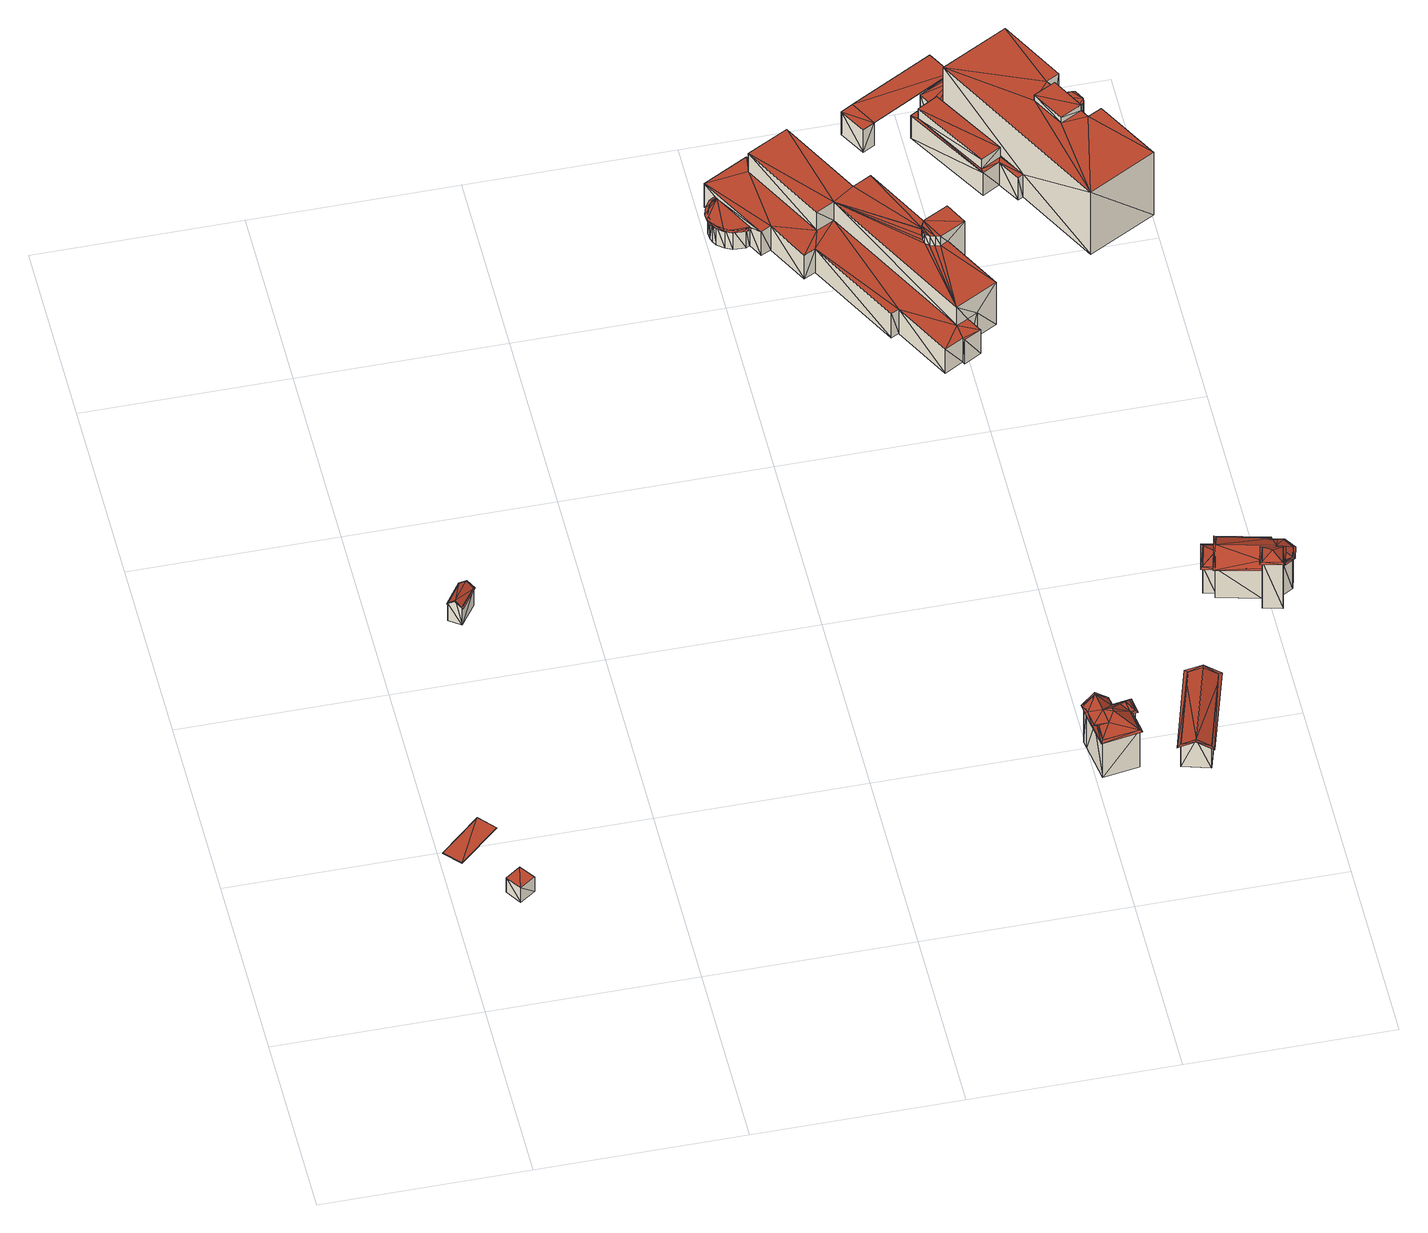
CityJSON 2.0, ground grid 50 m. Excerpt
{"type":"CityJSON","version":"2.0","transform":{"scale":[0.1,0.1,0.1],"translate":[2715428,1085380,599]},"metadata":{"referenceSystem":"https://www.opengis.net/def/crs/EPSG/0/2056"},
"CityObjects":{
"building1":{"type":"Building","attributes":{"DATUM_AENDERUNG":20160406,"DATUM_ERSTELLUNG":20160406,"ERSTELLUNG_JAHR":2016,"ERSTELLUNG_MONAT":4,"GRUND_AENDERUNG":"Verbessert","HERKUNFT_JAHR":2015,"HERKUNFT_MONAT":6,"OBJEKTART":"Offenes Gebaeude","REVISION_JAHR":2016,"REVISION_MONAT":4},"geometry":[{"type":"MultiSurface","lod":"3","boundaries":[[[0,1,2]],[[0,2,3]],[[4,2,1]],[[4,1,5]],[[6,3,2]],[[6,2,4]],[[7,0,3]],[[7,3,6]],[[7,1,0]],[[7,5,1]],[[7,4,5]],[[7,6,4]]],"semantics":{"surfaces":[{"type":"RoofSurface"},{"type":"WallSurface"},{"type":"GroundSurface"}],"values":[0,0,1,1,1,1,1,1,1,1,2,2]}}]},
"building2":{"type":"Building","attributes":{"DATUM_AENDERUNG":20140505,"DATUM_ERSTELLUNG":20110615,"ERSTELLUNG_JAHR":2009,"ERSTELLUNG_MONAT":6,"GRUND_AENDERUNG":"Verbessert","HERKUNFT":"swisstopo","HERKUNFT_JAHR":2012,"HERKUNFT_MONAT":6,"OBJEKTART":"Gebaeude Einzelhaus","ORIGINAL_HERKUNFT":"swisstopo","REVISION_JAHR":2015,"REVISION_MONAT":6},"geometry":[{"type":"MultiSurface","lod":"3","boundaries":[[[8,9,10]],[[8,10,11]],[[11,12,13]],[[11,13,8]],[[8,13,14]],[[8,14,9]],[[9,14,15]],[[9,15,10]],[[10,15,12]],[[10,12,11]],[[12,15,13]],[[15,14,13]]],"semantics":{"surfaces":[{"type":"RoofSurface"},{"type":"WallSurface"},{"type":"GroundSurface"}],"values":[0,0,1,1,1,1,1,1,1,1,2,2]}}]},
"building3":{"type":"Building","attributes":{"DATUM_AENDERUNG":20160406,"DATUM_ERSTELLUNG":20160406,"ERSTELLUNG_JAHR":2016,"ERSTELLUNG_MONAT":4,"GRUND_AENDERUNG":"Verbessert","HERKUNFT_JAHR":2015,"HERKUNFT_MONAT":6,"OBJEKTART":"Gebaeude Einzelhaus","REVISION_JAHR":2016,"REVISION_MONAT":4},"geometry":[{"type":"MultiSurface","lod":"3","boundaries":[[[16,17,18]],[[16,18,19]],[[16,19,20]],[[17,21,18]],[[22,23,18]],[[22,18,21]],[[23,20,19]],[[23,19,18]],[[24,16,20]],[[25,20,23]],[[19,20,25]],[[24,20,19]],[[26,17,16]],[[26,16,24]],[[26,21,17]],[[27,22,21]],[[18,21,26]],[[27,21,18]],[[25,23,22]],[[27,25,22]],[[28,19,25]],[[28,24,19]],[[29,24,28]],[[30,26,24]],[[30,24,29]],[[31,18,26]],[[31,26,30]],[[31,27,18]],[[31,25,27]],[[31,28,25]],[[30,29,28]],[[31,30,28]]],"semantics":{"surfaces":[{"type":"RoofSurface"},{"type":"WallSurface"},{"type":"GroundSurface"}],"values":[0,0,0,0,0,0,0,0,0,0,0,0,0,0,0,0,0,0,0,0,1,1,1,1,1,1,1,1,1,1,2,2]}}]},
"building4":{"type":"Building","attributes":{"DATUM_AENDERUNG":20190923,"DATUM_ERSTELLUNG":20160406,"ERSTELLUNG_JAHR":2016,"ERSTELLUNG_MONAT":4,"GRUND_AENDERUNG":"Verbessert","HERKUNFT":"swisstopo","HERKUNFT_JAHR":2018,"HERKUNFT_MONAT":6,"OBJEKTART":"Gebaeude Einzelhaus","ORIGINAL_HERKUNFT":"swisstopo","REVISION_JAHR":2018,"REVISION_MONAT":6},"children":["building4-1","building4-2","building4-3","building4-4"]},
"building4-1":{"type":"BuildingPart","attributes":{"DATUM_AENDERUNG":20190923,"DATUM_ERSTELLUNG":20160406,"ERSTELLUNG_JAHR":2016,"ERSTELLUNG_MONAT":4,"GRUND_AENDERUNG":"Verbessert","HERKUNFT":"swisstopo","HERKUNFT_JAHR":2018,"HERKUNFT_MONAT":6,"OBJEKTART":"Gebaeude Einzelhaus","ORIGINAL_HERKUNFT":"swisstopo","REVISION_JAHR":2018,"REVISION_MONAT":6},"parents":["building4"],"geometry":[{"type":"MultiSurface","lod":"3","boundaries":[[[32,33,34]],[[33,35,36]],[[33,36,37]],[[33,37,34]],[[38,39,40]],[[41,42,33]],[[41,33,32]],[[42,43,44]],[[42,44,35]],[[42,35,33]],[[38,45,39]],[[45,46,47]],[[45,47,48]],[[45,48,43]],[[45,43,39]],[[48,49,43]],[[49,44,43]],[[50,51,52]],[[36,35,49]],[[36,49,53]],[[35,44,49]],[[49,51,53]],[[51,50,54]],[[51,54,53]],[[54,34,55]],[[54,55,53]],[[34,37,55]],[[32,33,56]],[[32,56,41]],[[56,57,42]],[[56,42,41]],[[45,39,58]],[[45,58,48]],[[51,52,53]],[[52,59,53]],[[59,60,53]],[[60,55,53]],[[37,55,33]],[[55,60,56]],[[55,56,33]],[[60,61,56]],[[61,62,57]],[[61,57,56]],[[62,63,41]],[[62,41,57]],[[41,42,57]],[[40,64,65]],[[40,65,66]],[[40,66,39]],[[66,58,39]],[[47,67,46]],[[65,67,47]],[[65,47,66]],[[47,48,66]],[[48,58,66]],[[63,62,64]],[[62,61,60]],[[62,60,65]],[[62,65,64]],[[60,59,65]],[[59,67,65]]],"semantics":{"surfaces":[{"type":"RoofSurface"},{"type":"WallSurface"},{"type":"GroundSurface"}],"values":[0,0,0,0,0,0,0,0,0,0,0,0,0,0,0,0,0,0,0,0,0,0,0,0,0,0,0,0,0,0,0,0,0,1,1,1,1,1,1,1,1,1,1,1,1,1,1,1,1,1,1,1,1,1,1,2,2,2,2,2,2]}}]},
"building4-2":{"type":"BuildingPart","attributes":{"DATUM_AENDERUNG":20190923,"DATUM_ERSTELLUNG":20160406,"ERSTELLUNG_JAHR":2016,"ERSTELLUNG_MONAT":4,"GRUND_AENDERUNG":"Verbessert","HERKUNFT":"swisstopo","HERKUNFT_JAHR":2018,"HERKUNFT_MONAT":6,"OBJEKTART":"Gebaeude Einzelhaus","ORIGINAL_HERKUNFT":"swisstopo","REVISION_JAHR":2018,"REVISION_MONAT":6},"parents":["building4"],"geometry":[{"type":"MultiSurface","lod":"3","boundaries":[[[68,69,70]],[[68,70,42]],[[68,42,57]],[[70,71,42]],[[71,43,42]],[[72,73,70]],[[72,70,69]],[[73,71,70]],[[72,38,73]],[[38,39,73]],[[39,43,71]],[[39,71,73]],[[70,74,72]],[[74,73,72]],[[41,63,75]],[[41,75,70]],[[41,70,42]],[[70,75,76]],[[70,76,74]],[[76,64,40]],[[76,40,74]],[[40,39,73]],[[40,73,74]],[[64,76,63]],[[76,75,63]]],"semantics":{"surfaces":[{"type":"RoofSurface"},{"type":"WallSurface"},{"type":"GroundSurface"}],"values":[0,0,0,0,0,0,0,0,0,0,0,0,0,0,1,1,1,1,1,1,1,1,1,2,2]}}]},
"building4-3":{"type":"BuildingPart","attributes":{"DATUM_AENDERUNG":20190923,"DATUM_ERSTELLUNG":20160406,"ERSTELLUNG_JAHR":2016,"ERSTELLUNG_MONAT":4,"GRUND_AENDERUNG":"Verbessert","HERKUNFT":"swisstopo","HERKUNFT_JAHR":2018,"HERKUNFT_MONAT":6,"OBJEKTART":"Gebaeude Einzelhaus","ORIGINAL_HERKUNFT":"swisstopo","REVISION_JAHR":2018,"REVISION_MONAT":6},"parents":["building4"],"geometry":[{"type":"MultiSurface","lod":"3","boundaries":[[[53,77,54]],[[53,54,78]],[[53,78,79]],[[53,79,36]],[[78,34,37]],[[78,37,79]],[[37,36,79]],[[78,54,34]],[[55,37,79]],[[55,79,53]]],"semantics":{"surfaces":[{"type":"RoofSurface"},{"type":"WallSurface"}],"values":[0,0,0,0,0,0,0,0,1,1]}}]},
"building4-4":{"type":"BuildingPart","attributes":{"DATUM_AENDERUNG":20190923,"DATUM_ERSTELLUNG":20160406,"ERSTELLUNG_JAHR":2016,"ERSTELLUNG_MONAT":4,"GRUND_AENDERUNG":"Verbessert","HERKUNFT":"swisstopo","HERKUNFT_JAHR":2018,"HERKUNFT_MONAT":6,"OBJEKTART":"Gebaeude Einzelhaus","ORIGINAL_HERKUNFT":"swisstopo","REVISION_JAHR":2018,"REVISION_MONAT":6},"parents":["building4"],"geometry":[{"type":"MultiSurface","lod":"3","boundaries":[[[80,81,82]],[[80,82,48]],[[80,48,45]],[[82,49,48]],[[48,66,83]],[[48,83,45]],[[81,84,82]],[[84,50,51]],[[84,51,82]],[[51,49,82]],[[85,86,45]],[[85,45,83]],[[85,83,48]],[[86,82,81]],[[86,81,80]],[[86,80,45]],[[87,51,50]],[[87,50,84]],[[87,84,81]],[[87,81,82]],[[47,85,48]],[[47,46,85]],[[46,67,88]],[[46,88,86]],[[46,86,85]],[[86,88,89]],[[86,89,87]],[[86,87,82]],[[59,52,89]],[[52,51,87]],[[52,87,89]],[[67,59,88]],[[59,89,88]]],"semantics":{"surfaces":[{"type":"RoofSurface"},{"type":"WallSurface"},{"type":"GroundSurface"}],"values":[0,0,0,0,0,0,0,0,0,0,0,0,0,0,0,0,0,0,0,0,1,1,1,1,1,1,1,1,1,1,1,2,2]}}]},
"building5":{"type":"Building","attributes":{"DATUM_AENDERUNG":20160623,"DATUM_ERSTELLUNG":20160623,"ERSTELLUNG_JAHR":2015,"ERSTELLUNG_MONAT":6,"GRUND_AENDERUNG":"Verbessert","HERKUNFT":"swisstopo","HERKUNFT_JAHR":2015,"HERKUNFT_MONAT":6,"OBJEKTART":"Gebaeude Einzelhaus","ORIGINAL_HERKUNFT":"swisstopo","REVISION_JAHR":2015,"REVISION_MONAT":6},"geometry":[{"type":"MultiSurface","lod":"3","boundaries":[[[90,91,92]],[[93,92,94]],[[90,92,93]],[[95,96,91]],[[97,91,90]],[[95,91,97]],[[98,99,96]],[[95,98,96]],[[98,100,99]],[[93,94,100]],[[101,100,98]],[[93,100,101]],[[94,92,97]],[[94,97,101]],[[94,101,100]],[[92,91,97]],[[96,99,97]],[[96,97,91]],[[99,100,101]],[[99,101,97]],[[102,101,98]],[[103,93,101]],[[103,101,102]],[[104,90,93]],[[104,93,103]],[[104,97,90]],[[105,95,97]],[[105,97,104]],[[105,98,95]],[[105,102,98]],[[105,103,102]],[[105,104,103]]],"semantics":{"surfaces":[{"type":"RoofSurface"},{"type":"WallSurface"},{"type":"GroundSurface"}],"values":[0,0,0,0,0,0,0,0,0,0,0,0,0,0,0,0,0,0,0,0,1,1,1,1,1,1,1,1,1,1,2,2]}}]},
"building6":{"type":"Building","attributes":{"DATUM_AENDERUNG":20160406,"DATUM_ERSTELLUNG":20160406,"ERSTELLUNG_JAHR":2016,"ERSTELLUNG_MONAT":4,"GRUND_AENDERUNG":"Verbessert","HERKUNFT_JAHR":2015,"HERKUNFT_MONAT":6,"OBJEKTART":"Gebaeude Einzelhaus","REVISION_JAHR":2016,"REVISION_MONAT":4},"children":["building6-1","building6-2","building6-3","building6-4"]},
"building6-1":{"type":"BuildingPart","attributes":{"DATUM_AENDERUNG":20160406,"DATUM_ERSTELLUNG":20160406,"ERSTELLUNG_JAHR":2016,"ERSTELLUNG_MONAT":4,"GRUND_AENDERUNG":"Verbessert","HERKUNFT_JAHR":2015,"HERKUNFT_MONAT":6,"OBJEKTART":"Gebaeude Einzelhaus","REVISION_JAHR":2016,"REVISION_MONAT":4},"parents":["building6"],"geometry":[{"type":"MultiSurface","lod":"3","boundaries":[[[106,107,108]],[[106,108,109]],[[107,110,108]],[[110,111,108]],[[111,112,108]],[[112,113,114]],[[112,114,115]],[[112,115,108]],[[115,116,117]],[[115,117,108]],[[116,118,117]],[[118,119,117]],[[119,120,117]],[[121,122,110]],[[121,110,107]],[[121,107,106]],[[121,106,123]],[[122,124,110]],[[124,125,112]],[[124,112,111]],[[124,111,110]],[[125,126,112]],[[126,127,113]],[[126,113,112]],[[127,128,115]],[[127,115,114]],[[127,114,113]],[[128,129,115]],[[129,130,118]],[[129,118,116]],[[129,116,115]],[[130,117,120]],[[130,120,119]],[[130,119,118]],[[106,109,123]],[[109,108,123]],[[123,108,131]],[[108,132,131]],[[123,131,121]],[[131,133,121]],[[121,133,134]],[[121,134,122]],[[122,134,135]],[[122,135,124]],[[124,135,136]],[[124,136,125]],[[125,136,126]],[[136,137,126]],[[126,137,138]],[[126,138,127]],[[139,117,130]],[[139,130,140]],[[127,138,141]],[[127,141,128]],[[128,141,142]],[[128,142,129]],[[129,142,140]],[[129,140,130]],[[135,134,136]],[[134,133,132]],[[134,132,141]],[[134,141,136]],[[133,131,132]],[[132,139,142]],[[132,142,141]],[[139,140,142]],[[141,138,136]],[[138,137,136]]],"semantics":{"surfaces":[{"type":"RoofSurface"},{"type":"WallSurface"},{"type":"GroundSurface"}],"values":[0,0,0,0,0,0,0,0,0,0,0,0,0,0,0,0,0,0,0,0,0,0,0,0,0,0,0,0,0,0,0,0,0,0,0,0,1,1,1,1,1,1,1,1,1,1,1,1,1,1,1,1,1,1,1,1,1,1,2,2,2,2,2,2,2,2,2,2]}}]},
"building6-2":{"type":"BuildingPart","attributes":{"DATUM_AENDERUNG":20160406,"DATUM_ERSTELLUNG":20160406,"ERSTELLUNG_JAHR":2016,"ERSTELLUNG_MONAT":4,"GRUND_AENDERUNG":"Verbessert","HERKUNFT_JAHR":2015,"HERKUNFT_MONAT":6,"OBJEKTART":"Gebaeude Einzelhaus","REVISION_JAHR":2016,"REVISION_MONAT":4},"parents":["building6"],"geometry":[{"type":"MultiSurface","lod":"3","boundaries":[[[143,144,145]],[[143,145,146]],[[144,147,148]],[[144,148,145]],[[148,149,150]],[[148,150,145]],[[149,151,150]],[[151,152,153]],[[151,153,154]],[[151,154,150]],[[153,155,156]],[[153,156,154]],[[155,157,156]],[[157,158,159]],[[157,159,156]],[[159,160,156]],[[158,161,162]],[[158,162,159]],[[163,160,159]],[[163,159,162]],[[163,164,160]],[[164,165,166]],[[164,166,160]],[[167,168,146]],[[167,146,169]],[[146,168,143]],[[168,170,143]],[[143,170,171]],[[143,171,144]],[[147,144,108]],[[147,108,117]],[[147,117,172]],[[144,171,108]],[[171,132,108]],[[117,139,172]],[[147,172,173]],[[147,173,148]],[[148,173,174]],[[148,174,149]],[[149,174,151]],[[174,175,151]],[[151,175,176]],[[151,176,152]],[[152,176,177]],[[152,177,153]],[[153,177,178]],[[153,178,155]],[[155,178,179]],[[155,179,157]],[[157,179,161]],[[157,161,158]],[[175,174,173]],[[175,173,167]],[[175,167,165]],[[175,165,177]],[[175,177,176]],[[173,172,139]],[[173,139,168]],[[173,168,167]],[[139,132,168]],[[132,171,168]],[[171,170,168]],[[165,164,177]],[[164,163,177]],[[163,162,179]],[[163,179,178]],[[163,178,177]],[[162,161,179]]],"semantics":{"surfaces":[{"type":"RoofSurface"},{"type":"WallSurface"},{"type":"GroundSurface"}],"values":[0,0,0,0,0,0,0,0,0,0,0,0,0,0,0,0,1,1,1,1,1,1,1,1,1,1,1,1,1,1,1,1,1,1,1,1,1,1,1,1,1,1,1,1,1,1,1,1,1,1,1,2,2,2,2,2,2,2,2,2,2,2,2,2,2,2,2,2]}}]},
"building6-3":{"type":"BuildingPart","attributes":{"DATUM_AENDERUNG":20160406,"DATUM_ERSTELLUNG":20160406,"ERSTELLUNG_JAHR":2016,"ERSTELLUNG_MONAT":4,"GRUND_AENDERUNG":"Verbessert","HERKUNFT_JAHR":2015,"HERKUNFT_MONAT":6,"OBJEKTART":"Gebaeude Einzelhaus","REVISION_JAHR":2016,"REVISION_MONAT":4},"parents":["building6"],"geometry":[{"type":"MultiSurface","lod":"3","boundaries":[[[180,181,182]],[[180,182,183]],[[182,184,185]],[[182,185,186]],[[182,186,187]],[[182,187,188]],[[182,188,189]],[[182,189,190]],[[182,190,183]],[[184,191,192]],[[184,192,193]],[[184,193,194]],[[184,194,185]],[[191,195,192]],[[189,196,197]],[[189,197,190]],[[198,167,169]],[[198,169,183]],[[169,146,183]],[[146,145,180]],[[146,180,183]],[[180,145,150]],[[180,150,181]],[[181,150,154]],[[181,154,182]],[[182,154,156]],[[182,156,184]],[[156,160,184]],[[160,166,184]],[[166,165,199]],[[166,199,191]],[[166,191,184]],[[191,199,200]],[[191,200,195]],[[197,196,201]],[[196,202,201]],[[197,201,190]],[[201,203,190]],[[190,203,198]],[[190,198,183]],[[167,198,203]],[[167,203,165]],[[203,201,202]],[[203,202,165]],[[202,200,165]],[[200,199,165]]],"semantics":{"surfaces":[{"type":"RoofSurface"},{"type":"WallSurface"},{"type":"GroundSurface"}],"values":[0,0,0,0,0,0,0,0,0,0,0,0,0,0,0,0,1,1,1,1,1,1,1,1,1,1,1,1,1,1,1,1,1,1,1,1,1,1,1,1,2,2,2,2,2,2]}}]},
"building6-4":{"type":"BuildingPart","attributes":{"DATUM_AENDERUNG":20160406,"DATUM_ERSTELLUNG":20160406,"ERSTELLUNG_JAHR":2016,"ERSTELLUNG_MONAT":4,"GRUND_AENDERUNG":"Verbessert","HERKUNFT_JAHR":2015,"HERKUNFT_MONAT":6,"OBJEKTART":"Gebaeude Einzelhaus","REVISION_JAHR":2016,"REVISION_MONAT":4},"parents":["building6"],"geometry":[{"type":"MultiSurface","lod":"3","boundaries":[[[204,205,206]],[[207,206,208]],[[204,206,207]],[[209,208,210]],[[207,208,209]],[[211,210,212]],[[209,210,211]],[[211,212,213]],[[194,206,205]],[[194,205,185]],[[193,208,206]],[[193,206,194]],[[208,193,192]],[[208,192,210]],[[212,210,195]],[[212,195,214]],[[210,192,195]],[[195,200,214]],[[212,214,213]],[[214,215,213]],[[213,215,196]],[[213,196,211]],[[215,202,196]],[[196,189,211]],[[185,205,186]],[[205,204,186]],[[188,209,189]],[[209,211,189]],[[209,188,187]],[[209,187,207]],[[186,204,207]],[[186,207,187]],[[202,215,214]],[[202,214,200]]],"semantics":{"surfaces":[{"type":"RoofSurface"},{"type":"WallSurface"},{"type":"GroundSurface"}],"values":[0,0,0,0,0,0,0,0,1,1,1,1,1,1,1,1,1,1,1,1,1,1,1,1,1,1,1,1,1,1,1,1,2,2]}}]},
"building7":{"type":"Building","attributes":{"DATUM_AENDERUNG":20140505,"DATUM_ERSTELLUNG":20121018,"ERSTELLUNG_JAHR":2009,"ERSTELLUNG_MONAT":3,"GRUND_AENDERUNG":"Verbessert","HERKUNFT":"swisstopo","HERKUNFT_JAHR":2012,"HERKUNFT_MONAT":6,"OBJEKTART":"Kapelle","ORIGINAL_HERKUNFT":"swisstopo","REVISION_JAHR":2015,"REVISION_MONAT":6},"children":["building7-1","building7-2","building7-3","building7-4"]},
"building7-1":{"type":"BuildingPart","attributes":{"DATUM_AENDERUNG":20140505,"DATUM_ERSTELLUNG":20121018,"ERSTELLUNG_JAHR":2009,"ERSTELLUNG_MONAT":3,"GRUND_AENDERUNG":"Verbessert","HERKUNFT":"swisstopo","HERKUNFT_JAHR":2012,"HERKUNFT_MONAT":6,"OBJEKTART":"Kapelle","ORIGINAL_HERKUNFT":"swisstopo","REVISION_JAHR":2015,"REVISION_MONAT":6},"parents":["building7"],"geometry":[{"type":"MultiSurface","lod":"3","boundaries":[[[216,217,218]],[[217,219,218]],[[219,220,221]],[[219,221,222]],[[219,222,218]],[[222,223,218]],[[224,225,226]],[[224,226,222]],[[224,222,221]],[[224,221,227]],[[224,227,228]],[[226,223,222]],[[229,230,225]],[[229,225,224]],[[229,224,231]],[[230,222,223]],[[230,223,226]],[[230,226,225]],[[224,227,232]],[[224,232,231]],[[232,233,231]],[[223,222,234]],[[223,234,218]],[[234,217,216]],[[234,216,218]],[[227,235,236]],[[227,236,232]],[[235,237,236]],[[236,233,232]],[[237,238,229]],[[237,229,236]],[[229,231,236]],[[231,233,236]],[[229,238,239]],[[229,239,230]],[[234,222,240]],[[234,240,241]],[[234,241,242]],[[222,230,243]],[[222,243,240]],[[230,239,244]],[[230,244,243]],[[239,245,244]],[[241,246,242]],[[247,217,234]],[[247,234,242]],[[242,246,247]],[[246,245,247]],[[245,239,237]],[[245,237,247]],[[239,238,237]],[[237,235,248]],[[237,248,247]],[[235,249,248]],[[248,250,247]]],"semantics":{"surfaces":[{"type":"RoofSurface"},{"type":"WallSurface"},{"type":"GroundSurface"}],"values":[0,0,0,0,0,0,0,0,0,0,0,0,0,0,0,0,0,0,0,0,0,0,0,0,0,1,1,1,1,1,1,1,1,1,1,1,1,1,1,1,1,1,1,1,1,1,2,2,2,2,2,2,2,2,2]}}]},
"building7-2":{"type":"BuildingPart","attributes":{"DATUM_AENDERUNG":20190923,"DATUM_ERSTELLUNG":20190923,"ERSTELLUNG_JAHR":2018,"ERSTELLUNG_MONAT":6,"GRUND_AENDERUNG":"Verbessert","HERKUNFT":"swisstopo","HERKUNFT_JAHR":2018,"HERKUNFT_MONAT":6,"OBJEKTART":"Kapelle","ORIGINAL_HERKUNFT":"swisstopo","REVISION_JAHR":2018,"REVISION_MONAT":6},"parents":["building7"],"geometry":[{"type":"MultiSurface","lod":"3","boundaries":[[[251,252,253]],[[251,253,244]],[[253,243,244]],[[254,255,256]],[[255,241,256]],[[241,240,256]],[[254,256,253]],[[254,253,252]],[[256,240,243]],[[256,243,253]],[[253,252,257]],[[252,251,257]],[[251,244,257]],[[258,241,255]],[[258,255,254]],[[258,254,256]],[[257,244,259]],[[244,245,259]],[[257,259,253]],[[259,260,253]],[[260,258,256]],[[260,256,253]],[[258,260,246]],[[258,246,241]],[[246,260,259]],[[246,259,245]]],"semantics":{"surfaces":[{"type":"RoofSurface"},{"type":"WallSurface"},{"type":"GroundSurface"}],"values":[0,0,0,0,0,0,0,0,0,0,0,0,0,0,0,0,1,1,1,1,1,1,1,1,2,2]}}]},
"building7-3":{"type":"BuildingPart","attributes":{"DATUM_AENDERUNG":20140505,"DATUM_ERSTELLUNG":20121018,"ERSTELLUNG_JAHR":2009,"ERSTELLUNG_MONAT":3,"GRUND_AENDERUNG":"Verbessert","HERKUNFT":"swisstopo","HERKUNFT_JAHR":2012,"HERKUNFT_MONAT":6,"OBJEKTART":"Kapelle","ORIGINAL_HERKUNFT":"swisstopo","REVISION_JAHR":2015,"REVISION_MONAT":6},"parents":["building7"],"geometry":[{"type":"MultiSurface","lod":"3","boundaries":[[[236,232,231]],[[220,261,221]],[[262,263,264]],[[221,261,265]],[[261,266,265]],[[266,267,268]],[[266,268,265]],[[267,264,263]],[[267,263,268]],[[269,270,268]],[[270,221,265]],[[270,265,268]],[[271,272,269]],[[272,221,270]],[[272,270,269]],[[271,228,272]],[[228,227,272]],[[227,221,272]],[[268,267,265]],[[270,272,271]],[[270,271,269]],[[265,267,273]],[[267,274,273]],[[265,273,270]],[[273,275,270]],[[270,275,276]],[[270,276,272]],[[276,235,227]],[[276,227,272]],[[277,249,274]],[[249,235,273]],[[249,273,274]],[[235,276,275]],[[235,275,273]]],"semantics":{"surfaces":[{"type":"RoofSurface"},{"type":"WallSurface"},{"type":"GroundSurface"}],"values":[0,0,0,0,0,0,0,0,0,0,0,0,0,0,0,0,0,0,0,0,0,1,1,1,1,1,1,1,1,2,2,2,2,2]}}]},
"building7-4":{"type":"BuildingPart","attributes":{"DATUM_AENDERUNG":20191121,"DATUM_ERSTELLUNG":20140505,"ERSTELLUNG_JAHR":2012,"ERSTELLUNG_MONAT":6,"GRUND_AENDERUNG":"Verbessert","HERKUNFT":"swisstopo","HERKUNFT_JAHR":2018,"HERKUNFT_MONAT":6,"OBJEKTART":"Sakraler Turm","ORIGINAL_HERKUNFT":"swisstopo","REVISION_JAHR":2018,"REVISION_MONAT":6},"parents":["building7"],"geometry":[{"type":"MultiSurface","lod":"3","boundaries":[[[278,279,280]],[[279,281,282]],[[279,282,280]],[[280,282,283]],[[280,283,284]],[[282,281,283]],[[285,286,278]],[[286,281,279]],[[286,279,278]],[[285,284,286]],[[284,283,286]],[[283,281,286]],[[283,284,285]],[[283,285,286]],[[286,279,220]],[[286,220,219]],[[279,266,261]],[[279,261,220]],[[283,286,217]],[[283,217,287]],[[286,219,217]],[[217,247,287]],[[283,287,288]],[[283,288,282]],[[282,288,267]],[[282,267,279]],[[288,274,267]],[[267,266,279]],[[248,249,250]],[[249,277,250]],[[277,274,288]],[[277,288,250]],[[288,287,250]],[[287,247,250]]],"semantics":{"surfaces":[{"type":"RoofSurface"},{"type":"WallSurface"},{"type":"GroundSurface"}],"values":[0,0,0,0,0,0,0,0,0,0,0,0,0,0,1,1,1,1,1,1,1,1,1,1,1,1,1,1,2,2,2,2,2,2]}}]},
"building8":{"type":"Building","attributes":{"DATUM_AENDERUNG":20140505,"DATUM_ERSTELLUNG":20140505,"ERSTELLUNG_JAHR":2012,"ERSTELLUNG_MONAT":6,"GRUND_AENDERUNG":"Verbessert","HERKUNFT":"swisstopo","HERKUNFT_JAHR":2012,"HERKUNFT_MONAT":6,"OBJEKTART":"Gebaeude Einzelhaus","ORIGINAL_HERKUNFT":"swisstopo","REVISION_JAHR":2015,"REVISION_MONAT":6},"children":["building8-1","building8-2"]},
"building8-1":{"type":"BuildingPart","attributes":{"DATUM_AENDERUNG":20140505,"DATUM_ERSTELLUNG":20140505,"ERSTELLUNG_JAHR":2012,"ERSTELLUNG_MONAT":6,"GRUND_AENDERUNG":"Verbessert","HERKUNFT":"swisstopo","HERKUNFT_JAHR":2012,"HERKUNFT_MONAT":6,"OBJEKTART":"Gebaeude Einzelhaus","ORIGINAL_HERKUNFT":"swisstopo","REVISION_JAHR":2015,"REVISION_MONAT":6},"parents":["building8"],"geometry":[{"type":"MultiSurface","lod":"3","boundaries":[[[289,290,291]],[[289,291,292]],[[293,294,295]],[[293,295,296]],[[295,297,296]],[[297,289,296]],[[289,292,296]],[[289,297,298]],[[289,298,290]],[[294,293,298]],[[293,291,290]],[[293,290,298]],[[294,298,297]],[[294,297,295]]],"semantics":{"surfaces":[{"type":"RoofSurface"},{"type":"WallSurface"},{"type":"GroundSurface"}],"values":[0,0,1,1,1,1,1,1,1,1,1,1,2,2]}}]},
"building8-2":{"type":"BuildingPart","attributes":{"DATUM_AENDERUNG":20140505,"DATUM_ERSTELLUNG":20110615,"ERSTELLUNG_JAHR":2009,"ERSTELLUNG_MONAT":6,"GRUND_AENDERUNG":"Verbessert","HERKUNFT":"swisstopo","HERKUNFT_JAHR":2012,"HERKUNFT_MONAT":6,"OBJEKTART":"Offenes Gebaeude","ORIGINAL_HERKUNFT":"swisstopo","REVISION_JAHR":2015,"REVISION_MONAT":6},"parents":["building8"],"geometry":[{"type":"MultiSurface","lod":"3","boundaries":[[[292,291,299]],[[292,299,300]],[[291,293,301]],[[291,301,299]],[[299,301,302]],[[299,302,300]],[[300,302,296]],[[300,296,292]],[[296,301,293]],[[296,302,301]]],"semantics":{"surfaces":[{"type":"RoofSurface"},{"type":"WallSurface"},{"type":"GroundSurface"}],"values":[0,0,1,1,1,1,1,1,2,2]}}]},
"building9":{"type":"Building","attributes":{"DATUM_AENDERUNG":20140505,"DATUM_ERSTELLUNG":20110615,"ERSTELLUNG_JAHR":2009,"ERSTELLUNG_MONAT":6,"GRUND_AENDERUNG":"Verbessert","HERKUNFT":"swisstopo","HERKUNFT_JAHR":2012,"HERKUNFT_MONAT":6,"OBJEKTART":"Gebaeude Einzelhaus","ORIGINAL_HERKUNFT":"swisstopo","REVISION_JAHR":2015,"REVISION_MONAT":6},"children":["building9-1","building9-2","building9-3","building9-4"]},
"building9-1":{"type":"BuildingPart","attributes":{"DATUM_AENDERUNG":20140505,"DATUM_ERSTELLUNG":20110615,"ERSTELLUNG_JAHR":2009,"ERSTELLUNG_MONAT":6,"GRUND_AENDERUNG":"Verbessert","HERKUNFT":"swisstopo","HERKUNFT_JAHR":2012,"HERKUNFT_MONAT":6,"OBJEKTART":"Gebaeude Einzelhaus","ORIGINAL_HERKUNFT":"swisstopo","REVISION_JAHR":2015,"REVISION_MONAT":6},"parents":["building9"],"geometry":[{"type":"MultiSurface","lod":"3","boundaries":[[[303,304,305]],[[304,306,305]],[[306,307,308]],[[306,308,305]],[[307,309,310]],[[307,310,311]],[[307,311,308]],[[309,312,310]],[[310,313,311]],[[308,314,305]],[[306,315,316]],[[306,316,307]],[[316,317,318]],[[316,318,307]],[[307,318,319]],[[307,319,309]],[[309,319,320]],[[309,320,312]],[[312,320,321]],[[312,321,310]],[[321,322,313]],[[321,313,310]],[[323,324,305]],[[323,305,314]],[[305,324,303]],[[324,325,303]],[[303,325,326]],[[303,326,304]],[[325,327,326]],[[326,328,304]],[[304,328,315]],[[304,315,306]],[[324,323,329]],[[324,329,330]],[[324,330,327]],[[324,327,325]],[[329,331,332]],[[329,332,330]],[[331,322,321]],[[331,321,318]],[[331,318,317]],[[331,317,333]],[[331,333,332]],[[321,320,319]],[[321,319,318]]],"semantics":{"surfaces":[{"type":"RoofSurface"},{"type":"WallSurface"},{"type":"GroundSurface"}],"values":[0,0,0,0,0,0,0,0,0,0,1,1,1,1,1,1,1,1,1,1,1,1,1,1,1,1,1,1,1,1,1,1,2,2,2,2,2,2,2,2,2,2,2,2,2]}}]},
"building9-2":{"type":"BuildingPart","attributes":{"DATUM_AENDERUNG":20140505,"DATUM_ERSTELLUNG":20110615,"ERSTELLUNG_JAHR":2009,"ERSTELLUNG_MONAT":6,"GRUND_AENDERUNG":"Verbessert","HERKUNFT":"swisstopo","HERKUNFT_JAHR":2012,"HERKUNFT_MONAT":6,"OBJEKTART":"Gebaeude Einzelhaus","ORIGINAL_HERKUNFT":"swisstopo","REVISION_JAHR":2015,"REVISION_MONAT":6},"parents":["building9"],"children":["building9-2-1"],"geometry":[{"type":"MultiSurface","lod":"3","boundaries":[[[334,335,336]],[[335,337,328]],[[335,328,326]],[[335,326,336]],[[337,338,328]],[[338,339,340]],[[338,340,341]],[[338,341,342]],[[338,315,328]],[[342,315,338]],[[339,343,340]],[[341,344,345]],[[341,345,342]],[[344,346,345]],[[346,347,348]],[[346,348,345]],[[347,349,316]],[[347,316,350]],[[347,350,348]],[[316,315,350]],[[342,350,315]],[[341,351,352]],[[341,352,344]],[[344,352,346]],[[352,353,346]],[[346,353,354]],[[346,354,347]],[[347,354,355]],[[347,355,349]],[[317,316,349]],[[317,349,355]],[[336,326,327]],[[336,327,356]],[[336,356,357]],[[336,357,334]],[[334,357,358]],[[334,358,335]],[[335,358,359]],[[335,359,337]],[[337,359,338]],[[359,360,338]],[[338,360,339]],[[360,361,339]],[[339,361,343]],[[361,362,343]],[[343,362,363]],[[343,363,340]],[[340,363,351]],[[340,351,341]],[[359,358,360]],[[358,357,356]],[[358,356,327]],[[358,327,330]],[[358,330,360]],[[330,332,333]],[[330,333,354]],[[330,354,351]],[[330,351,360]],[[333,317,354]],[[317,355,354]],[[354,353,352]],[[354,352,351]],[[351,363,360]],[[363,362,361]],[[363,361,360]]],"semantics":{"surfaces":[{"type":"RoofSurface"},{"type":"WallSurface"},{"type":"GroundSurface"}],"values":[0,0,0,0,0,0,0,0,0,0,0,0,0,0,0,0,0,0,0,0,0,1,1,1,1,1,1,1,1,1,1,1,1,1,1,1,1,1,1,1,1,1,1,1,1,1,1,1,1,2,2,2,2,2,2,2,2,2,2,2,2,2,2,2,2]}}]},
"building9-2-1":{"type":"BuildingInstallation","parents":["building9-2"],"geometry":[{"type":"MultiSurface","lod":"3","boundaries":[[[364,365,366]],[[364,366,367]],[[365,342,366]],[[342,345,366]],[[366,345,367]],[[345,348,367]],[[367,348,364]],[[348,350,364]],[[364,350,365]],[[350,342,365]]],"semantics":{"surfaces":[{"type":"RoofSurface"},{"type":"WallSurface"}],"values":[0,0,1,1,1,1,1,1,1,1]}}]},
"building9-3":{"type":"BuildingPart","attributes":{"DATUM_AENDERUNG":20140505,"DATUM_ERSTELLUNG":20110615,"ERSTELLUNG_JAHR":2009,"ERSTELLUNG_MONAT":6,"GRUND_AENDERUNG":"Verbessert","HERKUNFT":"swisstopo","HERKUNFT_JAHR":2012,"HERKUNFT_MONAT":6,"OBJEKTART":"Gebaeude Einzelhaus","ORIGINAL_HERKUNFT":"swisstopo","REVISION_JAHR":2015,"REVISION_MONAT":6},"parents":["building9"],"geometry":[{"type":"MultiSurface","lod":"3","boundaries":[[[368,369,370]],[[368,370,371]],[[323,314,372]],[[323,372,373]],[[314,369,372]],[[369,368,372]],[[368,313,374]],[[368,374,372]],[[313,322,374]],[[322,375,374]],[[369,314,308]],[[369,308,370]],[[370,308,311]],[[370,311,371]],[[313,368,371]],[[313,371,311]],[[322,331,375]],[[331,329,373]],[[331,373,375]],[[329,323,373]]],"semantics":{"surfaces":[{"type":"RoofSurface"},{"type":"WallSurface"},{"type":"GroundSurface"}],"values":[0,0,1,1,1,1,1,1,1,1,1,1,1,1,1,1,2,2,2,2]}}]},
"building9-4":{"type":"BuildingPart","attributes":{"DATUM_AENDERUNG":20140505,"DATUM_ERSTELLUNG":20110615,"ERSTELLUNG_JAHR":2009,"ERSTELLUNG_MONAT":6,"GRUND_AENDERUNG":"Verbessert","HERKUNFT":"swisstopo","HERKUNFT_JAHR":2012,"HERKUNFT_MONAT":6,"OBJEKTART":"Gebaeude Einzelhaus","ORIGINAL_HERKUNFT":"swisstopo","REVISION_JAHR":2015,"REVISION_MONAT":6},"parents":["building9"],"geometry":[{"type":"MultiSurface","lod":"3","boundaries":[[[376,377,378]],[[377,379,380]],[[377,380,372]],[[377,372,374]],[[377,374,378]],[[380,381,372]],[[374,382,378]],[[378,383,376]],[[383,384,376]],[[376,384,377]],[[384,385,377]],[[377,385,386]],[[377,386,379]],[[379,386,380]],[[386,387,380]],[[380,387,388]],[[380,388,381]],[[373,372,381]],[[373,381,388]],[[382,374,375]],[[382,375,389]],[[382,389,378]],[[389,383,378]],[[387,386,385]],[[387,385,373]],[[387,373,388]],[[385,384,383]],[[385,383,375]],[[385,375,373]],[[383,389,375]]],"semantics":{"surfaces":[{"type":"RoofSurface"},{"type":"WallSurface"},{"type":"GroundSurface"}],"values":[0,0,0,0,0,0,0,1,1,1,1,1,1,1,1,1,1,1,1,1,1,1,1,2,2,2,2,2,2,2]}}]}
},
"vertices":[
[40,420,51],[140,509,51],[104,550,51],[4,460,51],[104,550,50],[140,509,50],[4,460,50],[40,420,50],
[151,312,56],[189,338,56],[163,376,56],[126,350,56],[126,350,9],[151,312,9],[189,338,9],[163,376,9],
[214,1243,75],[174,1186,75],[192,1177,92],[229,1230,92],[231,1232,92],[190,1175,92],[207,1163,75],[247,1220,75],[215,1240,77],[244,1219,77],[177,1187,77],[206,1167,77],[244,1219,19],[215,1240,19],[177,1187,19],[206,1167,19],
[1539,96,475],[1533,100,480],[1441,81,475],[1481,135,518],[1467,116,503],[1445,87,480],[1523,199,475],[1519,193,480],[1524,194,475],[1529,160,475],[1525,160,479],[1505,176,493],[1480,145,518],[1491,194,475],[1486,193,475],[1486,193,476],[1487,189,479],[1462,157,504],[1425,184,475],[1431,180,479],[1430,185,475],[1437,137,479],[1432,140,475],[1445,87,479],[1533,100,479],[1524,160,479],[1487,188,480],[1430,185,357],[1445,87,357],[1533,100,357],[1524,160,357],[1529,160,357],[1524,194,357],[1487,188,357],[1487,188,479],[1486,193,357],
[1525,155,475],[1543,157,475],[1537,162,479],[1519,178,493],[1536,201,475],[1532,195,480],[1532,195,479],[1537,162,357],[1532,195,357],
[1437,141,475],[1438,111,503],[1441,112,503],
[1487,217,475],[1454,212,504],[1455,207,504],[1491,189,475],[1422,207,475],[1486,193,479],[1483,211,479],[1427,203,479],[1483,211,357],[1427,203,357],
[1614,35,481],[1645,18,500],[1604,30,477],[1678,249,481],[1672,259,477],[1681,15,481],[1686,6,477],[1647,25,500],[1744,229,481],[1754,234,477],[1713,246,500],[1711,239,500],[1744,229,408],[1678,249,408],[1614,35,408],[1681,15,408],
[1009,2193,168],[1002,2188,168],[1020,2191,168],[1017,2197,168],[990,2169,168],[983,2148,168],[984,2131,168],[987,2116,168],[996,2102,168],[1014,2087,168],[1032,2079,168],[1074,2089,168],[1054,2077,168],[1066,2076,168],[1078,2082,168],[1007,2183,168],[996,2165,168],[1013,2187,168],[990,2147,168],[991,2132,168],[994,2119,168],[1001,2107,168],[1018,2094,168],[1034,2086,168],[1065,2084,168],[1013,2187,106],[1020,2191,106],[1007,2183,106],[996,2165,106],[990,2147,106],[991,2132,106],[994,2119,106],[1001,2107,106],[1074,2089,106],[1065,2084,106],[1018,2094,106],[1034,2086,106],
[1110,2286,184],[1000,2227,184],[1104,2241,184],[1127,2253,184],[1093,2053,184],[1117,2066,184],[1172,1962,184],[1216,2030,184],[1200,1976,184],[1324,1742,184],[1343,1752,184],[1260,2053,184],[1419,1609,184],[1461,1676,184],[1465,1634,184],[1468,1628,184],[1510,1651,184],[1489,1691,184],[1468,1628,106],[1510,1651,106],[1489,1691,106],[1497,1695,106],[1514,1704,106],[1514,1704,184],[1200,2292,106],[1127,2253,106],[1200,2292,184],[1110,2286,106],[1000,2227,106],[1093,2053,106],[1117,2066,106],[1172,1962,106],[1200,1976,106],[1324,1742,106],[1343,1752,106],[1419,1609,106],[1465,1634,106],
[1104,2241,244],[1216,2030,244],[1260,2053,244],[1205,2295,244],[1461,1676,244],[1433,1884,244],[1430,1895,244],[1432,1910,244],[1439,1925,244],[1440,1927,244],[1313,2091,244],[1564,1731,244],[1467,1870,244],[1454,1872,244],[1443,1876,244],[1485,1880,244],[1455,1935,244],[1359,2115,244],[1205,2295,106],[1564,1731,106],[1485,1880,106],[1359,2115,106],[1455,1935,106],[1313,2091,106],
[1430,1895,274],[1433,1884,274],[1443,1876,274],[1432,1910,274],[1454,1872,274],[1439,1925,274],[1467,1870,274],[1440,1927,274],[1530,1904,274],[1501,1959,274],[1530,1904,106],[1501,1959,106],
[1899,472,530],[1900,477,533],[1791,498,530],[1904,493,542],[1934,486,542],[1942,516,559],[1808,549,559],[1804,550,559],[1940,560,536],[1942,571,530],[1816,601,530],[1951,552,539],[1952,557,536],[1936,567,533],[1820,595,533],[1935,561,537],[1936,556,539],[1934,556,539],[1797,502,533],[1951,552,435],[1934,556,538],[1934,556,435],[1936,567,435],[1820,595,435],[1808,546,538],[1800,516,521],[1797,502,435],[1808,547,538],[1816,582,521],[1816,582,435],[1800,516,435],[1900,477,435],[1928,481,435],[1933,480,435],[1925,471,435],
[1818,587,518],[1784,595,518],[1788,587,521],[1767,518,518],[1799,511,518],[1773,523,521],[1788,589,521],[1773,522,521],[1788,589,435],[1773,522,435],
[1947,482,542],[1948,471,536],[1949,471,536],[1948,474,538],[1974,492,539],[1950,482,541],[1949,477,539],[1979,489,536],[1987,523,536],[1981,522,539],[1969,553,536],[1965,549,539],[1974,492,435],[1949,477,435],[1981,522,435],[1965,549,435],[1948,476,435],
[1956,485,584],[1950,482,587],[1943,431,584],[1921,465,603],[1939,437,587],[1893,448,587],[1887,444,584],[1900,499,584],[1904,493,587],[1893,448,435],[1939,437,435],
[1330,2288,280],[1366,2223,280],[1395,2239,280],[1359,2305,280],[1395,2239,279],[1395,2239,205],[1359,2305,205],[1359,2305,279],[1330,2288,205],[1366,2223,205],
[1598,2351,280],[1562,2416,280],[1598,2351,279],[1562,2416,279],
[1806,2170,419],[1718,2333,419],[1774,2152,419],[1555,2245,419],[1797,1797,419],[1734,2101,419],[1962,1886,419],[1842,2027,419],[1778,2020,419],[1876,2045,419],[1830,2048,419],[1787,2129,419],[1555,2245,288],[1686,2003,288],[1686,2003,214],[1797,1797,214],[1962,1886,214],[1876,2045,214],[1842,2027,214],[1830,2048,214],[1787,2129,214],[1774,2152,214],[1806,2170,214],[1796,2190,288],[1796,2190,214],[1718,2333,288],[1734,2101,214],[1705,2137,214],[1778,2020,214],[1760,2043,214],[1703,2012,214],
[1750,2331,288],[1742,2326,288],[1822,2205,288],[1708,2386,288],[1582,2314,288],[1575,2324,288],[1513,2293,288],[1529,2265,288],[1542,2252,288],[1573,2328,288],[1479,2236,288],[1493,2224,288],[1600,2027,288],[1642,2051,288],[1599,2040,288],[1674,1996,288],[1648,2068,288],[1529,2265,214],[1479,2236,214],[1600,2027,214],[1642,2051,214],[1674,1996,214],[1822,2205,214],[1750,2331,214],[1742,2326,214],[1708,2386,214],[1582,2314,214],[1575,2324,214],[1573,2328,214],[1513,2293,214],
[1648,2068,319],[1542,2252,319],[1493,2224,319],[1599,2040,319],
[1830,2048,438],[1787,2129,438],[1734,2101,438],[1778,2020,438],[1797,2110,409],[1797,2110,214],[1821,2065,409],[1821,2065,214],
[1844,2082,409],[1845,2093,409],[1843,2081,409],[1832,2117,409],[1824,2120,409],[1817,2120,409],[1841,2076,409],[1843,2081,214],[1844,2082,214],[1845,2093,214],[1832,2117,214],[1824,2120,214],[1817,2120,214],[1841,2076,214]
]}
